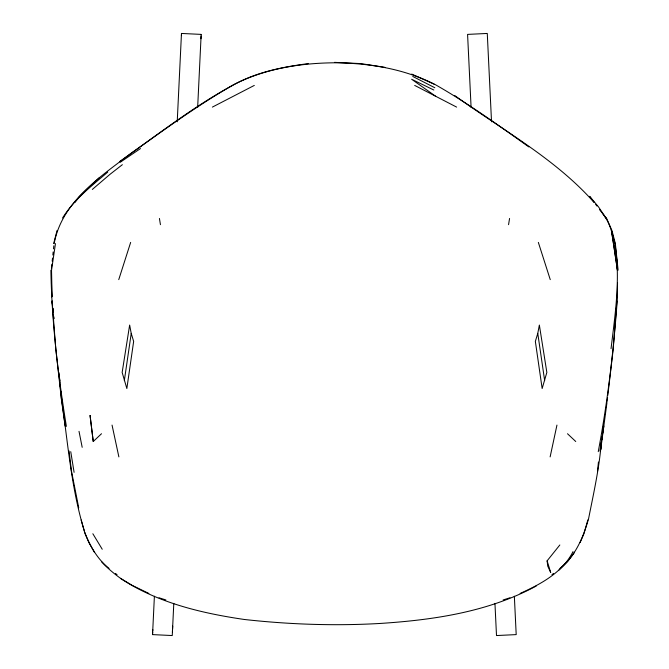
<?xml version="1.0" encoding="UTF-8"?>
<svg xmlns="http://www.w3.org/2000/svg" width="669" height="669" viewBox="0 0 669 669"><rect width="100%" height="100%" fill="white"/><g stroke="black" fill="none" stroke-linecap="round" stroke-linejoin="round"><path stroke-width="1" d="M617.244 296.944L617.529 282.619M172.493 630.466L172.251 635.55L152.549 634.605L152.674 632.021M152.549 634.605L152.591 633.794M152.624 633.008L152.791 629.521M181.366 35.616L181.45 33.96M172.569 629.036L172.702 626.109M200.959 38.752L201.076 36.427M201.143 34.98L201.168 34.395L181.466 33.45L181.441 34.027M152.733 630.825L154.397 596.221M177.218 121.8L181.374 35.482M172.435 631.779L173.798 603.371M197.656 107.441L201.143 34.905M616.918 301.058L613.18 349.41L607.812 395.379M617.504 296.693C613.841 348.649 607.862 400.455 598.253 451.659M600.929 446.842C598.655 471.127 593.278 494.951 588.553 518.843C583.284 537.307 575.415 556.156 559.945 568.399M601.105 444.885L601.364 441.95M597.559 470.917L598.437 462.028M51.438 268.294L51.873 264.205M52.199 261.136L52.517 258.075M52.843 255.006L53.169 251.937M53.487 248.876L53.813 245.807M611.04 348.674C615.204 313.853 620.631 278.622 614.844 243.641C612.244 233.548 609.944 222.685 603.204 214.431M601.582 441.757L600.67 449.777L606.975 402.495M601.807 439.759L602.15 436.748M602.485 433.746L602.719 431.739M603.053 428.737L603.287 426.73M607.101 401.509L607.577 397.419M55.468 243.591L51.53 270.343L52.082 296.593M124.334 380.644L131.224 333.388L129.644 325.059L122.151 372.424L126.851 388.522L133.649 341.399L131.224 333.388M599.909 450.99L603.848 426.044M508.557 224.675L509.569 218.462M537.776 333.388L539.356 325.059L546.849 372.424L542.149 388.522L535.351 341.399L537.776 333.388L544.666 380.644M550.127 456.894L556.951 425.091M54.156 243.641C61.715 202.055 99.924 177.076 131.157 153.209C165.026 129.167 198.2 103.662 234.961 84.143C257.565 71.834 283.02 66.959 308.284 63.588M53.671 243.483L57.091 230.437M587.825 519.972L583.903 533.812L580.14 542.526M118.748 279.634L130.656 242.404M573.015 551.599C562.512 572.555 540.669 584.188 520.139 593.445M62.552 218.002C74.075 199.546 91.41 186.041 107.751 172.109M574.587 552.285L567.563 561.634L558.958 570.113M74.936 202.414L79.21 196.803L99.296 177.72M547.117 560.848L550.696 572.488L547.735 566.091L547.117 560.848L559.836 544.976M93.25 441.507L90.064 415.482L93.25 441.507L101.504 433.738M92.33 189.436L109.875 174.425L122.36 164.683M551.942 574.679L553.547 573.433M119.659 161.564C157.106 134.979 193.985 107.333 233.907 84.52C264.924 68.731 299.971 63.095 334.5 62.794C369.029 63.095 404.076 68.731 435.093 84.52C467.756 103.068 498.254 125.153 528.819 146.921M120.161 162.316L140.498 148.56M212.382 107.099L254.304 85.415M536.27 585.994C488.495 611.934 433.646 619.979 380.059 623.458C334.784 626.059 289.393 624.478 244.327 619.477C201.578 613.222 158.093 602.911 121.474 579.028C114.257 573.843 107.45 568.198 101.437 561.634M503.138 599.942L509.97 597.802M514.352 596.221L516.2 634.605L496.498 635.55L494.951 603.371M334.5 62.359L360.716 63.588L384.909 67.343M159.03 597.802L165.862 599.942M411.719 74.067L434.039 84.143M148.861 593.445L132.077 585.325L120.512 578.317M433.813 90.006L411.636 79.26L435.661 96.261M412.781 76.45L434.825 87.739M414.696 85.415L456.618 107.099M454.786 95.567C501.959 129.761 555.044 158.377 594.064 202.414M115.453 573.433L117.058 574.679M109.055 568.399C97.423 559.2 90.014 546.055 84.796 532.407M567.496 433.738L575.75 441.507M599.549 209.623L600.77 211.228M593.871 201.979L589.606 196.326L598.496 206.888L606.064 218.127L601.188 211.663M595.703 204.396L596.924 206.01M92.849 533.753L102.232 549.249M94.413 552.285L88.86 542.526L85.097 533.812L81.175 519.972M606.449 218.002L611.909 230.437L615.329 243.483L618.106 270.159M538.344 242.404L550.253 279.634M84.478 531.437C71.6 489.633 68.138 445.629 62.025 402.495M611.834 231.75L612.62 234.752M613.925 239.761L614.711 242.763M112.049 425.091L118.873 456.894M79.017 431.354L82.187 447.318M74.092 472.339L70.747 451.659M78.741 507.855L71.441 470.917L69.091 450.99M159.431 218.462L160.443 224.675M66.373 426.37C58.027 374.715 51.781 322.517 50.894 270.159M52.082 301.058L55.82 349.41L61.581 400.698L65.152 426.044M615.187 245.807L615.513 248.868M615.831 251.937L616.157 255.006M616.484 258.075L616.801 261.136M617.127 264.205L617.562 268.294M52.868 308.334L53.169 311.436M59.692 378.729L59.892 380.803M60.294 384.943L60.494 387.008M60.896 391.156L61.197 394.258M61.498 397.361L61.899 401.509M52.843 308.359L53.236 312.507M58.931 372.683L59.223 375.794M59.524 378.905L59.917 383.061M60.11 385.135L60.503 389.283M60.695 391.357L61.581 400.698M491.531 121.8L487.275 33.45L467.581 34.395L471.093 107.433M51.471 282.619L51.756 296.944M613.532 243.591L611.458 230.579L617.47 270.343L613.532 243.591M52.567 305.223L52.165 301.083L52.542 305.24M53.871 318.687L53.671 316.613L53.821 318.728"/></g></svg>
